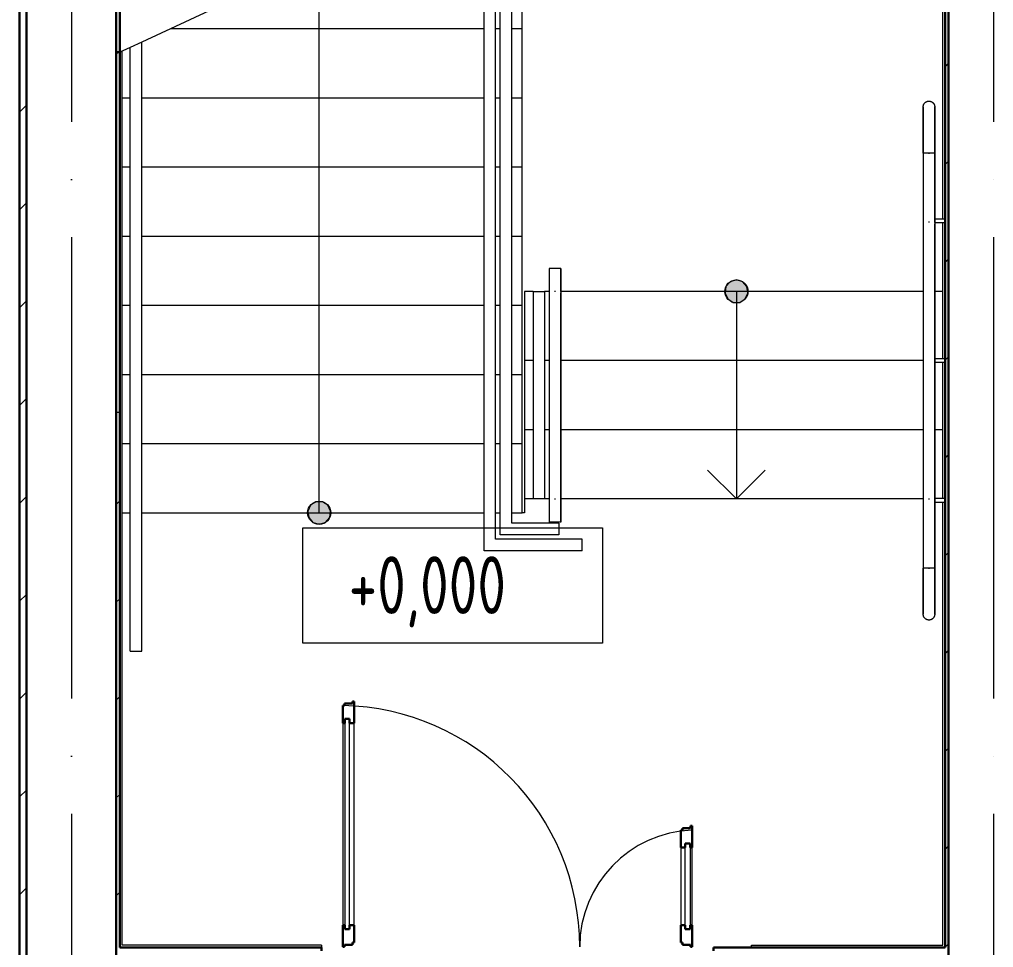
# Model space of a CAD drawing. Header units: millimetres. Extents: x -421858 to 614926, y -468665 to 141641.
# Drawn here: x -45683 to -41458, y -10722 to -6698 of the extents above; entities that cross this region are included whole.
import ezdxf

# ---------------------------------------------------------------- set-up
doc = ezdxf.new("R2010")
doc.units = ezdxf.units.MM
doc.linetypes.add('ADSK_Линия сетки', pattern=[25, 20, -2.5, 0, -2.5])
for name, color, linetype, lineweight in [('Аннотация', 7, 'Continuous', 18), ('Двери', 252, 'Continuous', 9), ('Лестницы', 252, 'Continuous', 9), ('Ограждение', 252, 'Continuous', 9), ('Оси', 252, 'Continuous', 9), ('Отметки', 7, 'Continuous', 9), ('Стены внутренние', 7, 'Continuous', 18), ('Стены наружные', 7, 'Continuous', 18), ('Стены штриховка', 252, 'Continuous', 9), ('Стрелки вверх', 252, 'Continuous', 18)]:
    doc.layers.add(name, color=color, linetype=linetype, lineweight=lineweight)
doc.layers.add('Двери открывание', color=7, linetype='Continuous', lineweight=9, true_color=0xc0c0c0)
doc.styles.add('GOST Common_3', font='', dxfattribs={"height": 3.5})
doc.styles.get('GOST Common_3').set_extended_font_data('GOST 2.304 type A')

# ---------------------------------------------------------------- blocks, each defined once
blk = doc.blocks.new('1 этаж')
at = {"layer": 'Стрелки вверх', "true_color": 0x636466}
h = blk.add_hatch(color=251, dxfattribs=at)
edge = h.paths.add_edge_path()
edge.add_arc((-42572.8, -7876.7), 50, 0, 360)
for points in [[(-42558.7, -7924.7), (-42535, -7909.5), (-42523.3, -7883.8), (-42527.3, -7856), (-42545.8, -7834.7), (-42572.8, -7826.7), (-42599.8, -7834.7), (-42618.3, -7856), (-42622.3, -7883.8), (-42610.6, -7909.5), (-42586.9, -7924.7)], [(-44382.8, -8886.7), (-44355.8, -8878.8), (-44337.3, -8857.5), (-44333.3, -8829.6), (-44345, -8804), (-44368.7, -8788.8), (-44396.9, -8788.8), (-44420.6, -8804), (-44432.3, -8829.6), (-44428.3, -8857.5), (-44409.8, -8878.8)]]:
    blk.add_hatch(color=251, dxfattribs=at).paths.add_polyline_path(points)
h = blk.add_hatch(color=251, dxfattribs=at)
edge = h.paths.add_edge_path()
edge.add_arc((-44382.8, -8836.7), 50, 0, 360)
at = {"layer": 'Аннотация', "color": 251, "lineweight": 20, "true_color": 0x636466}
for p, q in [((-44453.4, -9401.9), (-44453.4, -8901.9)), ((-44453.4, -8901.9), (-43153.4, -8901.9)), ((-43153.4, -8901.9), (-43153.4, -9401.9)), ((-43153.4, -9401.9), (-44453.4, -9401.9))]:
    blk.add_line(p, q, dxfattribs=at)
at = {"layer": 'Двери', "color": 251, "lineweight": 30, "true_color": 0x636466}
for p, q in [((-44272.8, -9672.7), (-44280.8, -9672.7)), ((-44280.8, -9672.7), (-44280.8, -9748.7)), ((-44238.8, -9663.7), (-44272.8, -9663.7)), ((-44272.8, -9663.7), (-44272.8, -9672.7)), ((-44230.8, -9654.7), (-44238.8, -9654.7)), ((-44238.8, -9654.7), (-44238.8, -9663.7)), ((-44230.8, -9748.7), (-44230.8, -9654.7)), ((-44271.8, -9748.7), (-44280.8, -9748.7)), ((-44271.8, -9730.7), (-44271.8, -9748.7)), ((-44250.8, -9730.7), (-44271.8, -9730.7)), ((-44250.8, -9748.7), (-44250.8, -9730.7)), ((-44230.8, -9748.7), (-44250.8, -9748.7)), ((-42806.8, -10212.7), (-42814.8, -10212.7)), ((-42814.8, -10212.7), (-42814.8, -10288.7)), ((-42772.8, -10203.7), (-42806.8, -10203.7)), ((-42806.8, -10203.7), (-42806.8, -10212.7)), ((-42764.8, -10194.7), (-42772.8, -10194.7)), ((-42772.8, -10194.7), (-42772.8, -10203.7)), ((-42764.8, -10288.7), (-42764.8, -10194.7)), ((-42814.8, -10288.7), (-42794.8, -10288.7)), ((-42794.8, -10288.7), (-42794.8, -10270.7)), ((-42794.8, -10270.7), (-42773.8, -10270.7)), ((-42773.8, -10270.7), (-42773.8, -10288.7)), ((-42773.8, -10288.7), (-42764.8, -10288.7)), ((-44280.8, -10624.7), (-44280.8, -10718.7)), ((-44271.8, -10624.7), (-44280.8, -10624.7)), ((-44271.8, -10642.7), (-44271.8, -10624.7)), ((-44250.8, -10642.7), (-44271.8, -10642.7)), ((-44250.8, -10624.7), (-44250.8, -10642.7)), ((-44230.8, -10624.7), (-44250.8, -10624.7)), ((-44230.8, -10700.7), (-44230.8, -10624.7)), ((-42814.8, -10624.7), (-42814.8, -10700.7)), ((-42814.8, -10624.7), (-42794.8, -10624.7)), ((-42794.8, -10624.7), (-42794.8, -10642.7)), ((-42794.8, -10642.7), (-42773.8, -10642.7)), ((-42773.8, -10624.7), (-42764.8, -10624.7)), ((-42773.8, -10642.7), (-42773.8, -10624.7)), ((-42764.8, -10718.7), (-42764.8, -10624.7)), ((-44280.8, -10718.7), (-44272.8, -10718.7)), ((-44272.8, -10718.7), (-44272.8, -10709.7)), ((-44272.8, -10709.7), (-44238.8, -10709.7)), ((-44238.8, -10709.7), (-44238.8, -10700.7)), ((-44238.8, -10700.7), (-44230.8, -10700.7)), ((-42814.8, -10700.7), (-42806.8, -10700.7)), ((-42806.8, -10700.7), (-42806.8, -10709.7)), ((-42806.8, -10709.7), (-42772.8, -10709.7)), ((-42772.8, -10709.7), (-42772.8, -10718.7)), ((-42772.8, -10718.7), (-42764.8, -10718.7))]:
    blk.add_line(p, q, dxfattribs=at)
at = {"layer": 'Двери', "color": 251, "true_color": 0x636466}
for p, q in [((-44280.8, -9748.7), (-44280.8, -10624.7)), ((-44271.8, -9730.7), (-44271.8, -10642.7)), ((-44250.8, -9730.7), (-44271.8, -9730.7)), ((-44250.8, -10642.7), (-44250.8, -9730.7)), ((-44230.8, -10624.7), (-44230.8, -9748.7)), ((-42814.8, -10288.7), (-42814.8, -10624.7)), ((-42794.8, -10642.7), (-42794.8, -10270.7)), ((-42794.8, -10270.7), (-42773.8, -10270.7)), ((-42773.8, -10270.7), (-42773.8, -10642.7)), ((-42764.8, -10624.7), (-42764.8, -10288.7)), ((-44271.8, -10642.7), (-44250.8, -10642.7)), ((-42773.8, -10642.7), (-42794.8, -10642.7))]:
    blk.add_line(p, q, dxfattribs=at)
at = {"layer": 'Двери открывание', "color": 251, "true_color": 0x636466}
for centre, radius, start, end in [((-44298.8, -10718.7), 1046, 0, 89.014), ((-42746.8, -10718.7), 506, 92.0386, 180)]:
    blk.add_arc(centre, radius, start, end, dxfattribs=at)
at = {"layer": 'Лестницы', "color": 251, "true_color": 0x636466}
for p, q in [((-43502.8, -6736.7), (-43502.8, -6436.7)), ((-44496.1, -6489.6), (-45152.8, -6795.8)), ((-45026.2, -6736.7), (-43667.8, -6736.7)), ((-45026.2, -6736.7), (-43667.8, -6736.7)), ((-43617.8, -6736.7), (-43597.8, -6736.7)), ((-43617.8, -6736.7), (-43597.8, -6736.7)), ((-43547.8, -6736.7), (-43502.8, -6736.7)), ((-43547.8, -6736.7), (-43502.8, -6736.7)), ((-43502.8, -7036.7), (-43502.8, -6736.7)), ((-45202.8, -6819.1), (-45262.8, -6847.1)), ((-45237.8, -7036.7), (-45202.8, -7036.7)), ((-45237.8, -7036.7), (-45202.8, -7036.7)), ((-45152.8, -7036.7), (-43667.8, -7036.7)), ((-45152.8, -7036.7), (-43667.8, -7036.7)), ((-43617.8, -7036.7), (-43597.8, -7036.7)), ((-43617.8, -7036.7), (-43597.8, -7036.7)), ((-43547.8, -7036.7), (-43502.8, -7036.7)), ((-43547.8, -7036.7), (-43502.8, -7036.7)), ((-43502.8, -7336.7), (-43502.8, -7036.7)), ((-45237.8, -7336.7), (-45202.8, -7336.7)), ((-45237.8, -7336.7), (-45202.8, -7336.7)), ((-45152.8, -7336.7), (-43667.8, -7336.7)), ((-45152.8, -7336.7), (-43667.8, -7336.7)), ((-43617.8, -7336.7), (-43597.8, -7336.7)), ((-43617.8, -7336.7), (-43597.8, -7336.7)), ((-43547.8, -7336.7), (-43502.8, -7336.7)), ((-43547.8, -7336.7), (-43502.8, -7336.7)), ((-43502.8, -7636.7), (-43502.8, -7336.7)), ((-45237.8, -7636.7), (-45202.8, -7636.7)), ((-45237.8, -7636.7), (-45202.8, -7636.7)), ((-45152.8, -7636.7), (-43667.8, -7636.7)), ((-45152.8, -7636.7), (-43667.8, -7636.7)), ((-43617.8, -7636.7), (-43597.8, -7636.7)), ((-43617.8, -7636.7), (-43597.8, -7636.7)), ((-43547.8, -7636.7), (-43502.8, -7636.7)), ((-43547.8, -7636.7), (-43502.8, -7636.7)), ((-43502.8, -7936.7), (-43502.8, -7636.7)), ((-43455.3, -7876.7), (-43492.8, -7876.7)), ((-43492.8, -7876.7), (-43492.8, -8176.7)), ((-43455.3, -7876.7), (-43492.8, -7876.7)), ((-43385.3, -7876.7), (-43405.3, -7876.7)), ((-43385.3, -7876.7), (-43405.3, -7876.7)), ((-41762.8, -7876.7), (-43335.3, -7876.7)), ((-41762.8, -7876.7), (-43335.3, -7876.7)), ((-41677.8, -7876.7), (-41712.8, -7876.7)), ((-41677.8, -7876.7), (-41712.8, -7876.7)), ((-45237.8, -7936.7), (-45202.8, -7936.7)), ((-45237.8, -7936.7), (-45202.8, -7936.7)), ((-45152.8, -7936.7), (-43667.8, -7936.7)), ((-45152.8, -7936.7), (-43667.8, -7936.7)), ((-43617.8, -7936.7), (-43597.8, -7936.7)), ((-43617.8, -7936.7), (-43597.8, -7936.7)), ((-43547.8, -7936.7), (-43502.8, -7936.7)), ((-43547.8, -7936.7), (-43502.8, -7936.7)), ((-43502.8, -8236.7), (-43502.8, -7936.7)), ((-43492.8, -8176.7), (-43492.8, -8476.7)), ((-43455.3, -8176.7), (-43492.8, -8176.7)), ((-43455.3, -8176.7), (-43492.8, -8176.7)), ((-43385.3, -8176.7), (-43405.3, -8176.7)), ((-43385.3, -8176.7), (-43405.3, -8176.7)), ((-41762.8, -8176.7), (-43335.3, -8176.7)), ((-41762.8, -8176.7), (-43335.3, -8176.7)), ((-45237.8, -8236.7), (-45202.8, -8236.7)), ((-45237.8, -8236.7), (-45202.8, -8236.7)), ((-45152.8, -8236.7), (-43667.8, -8236.7)), ((-45152.8, -8236.7), (-43667.8, -8236.7)), ((-43617.8, -8236.7), (-43597.8, -8236.7)), ((-43617.8, -8236.7), (-43597.8, -8236.7)), ((-43547.8, -8236.7), (-43502.8, -8236.7)), ((-43547.8, -8236.7), (-43502.8, -8236.7)), ((-43502.8, -8536.7), (-43502.8, -8236.7)), ((-43492.8, -8476.7), (-43492.8, -8776.7)), ((-43455.3, -8476.7), (-43492.8, -8476.7)), ((-43455.3, -8476.7), (-43492.8, -8476.7)), ((-43385.3, -8476.7), (-43405.3, -8476.7)), ((-43385.3, -8476.7), (-43405.3, -8476.7)), ((-41762.8, -8476.7), (-43335.3, -8476.7)), ((-41762.8, -8476.7), (-43335.3, -8476.7)), ((-41677.8, -8476.7), (-41712.8, -8476.7)), ((-41677.8, -8476.7), (-41712.8, -8476.7)), ((-45237.8, -8536.7), (-45202.8, -8536.7)), ((-45237.8, -8536.7), (-45202.8, -8536.7)), ((-45152.8, -8536.7), (-43667.8, -8536.7)), ((-45152.8, -8536.7), (-43667.8, -8536.7)), ((-43617.8, -8536.7), (-43597.8, -8536.7)), ((-43617.8, -8536.7), (-43597.8, -8536.7)), ((-43547.8, -8536.7), (-43502.8, -8536.7)), ((-43547.8, -8536.7), (-43502.8, -8536.7)), ((-43502.8, -8836.7), (-43502.8, -8536.7)), ((-43492.8, -8776.7), (-43492.8, -8836.7)), ((-43455.3, -8776.7), (-43492.8, -8776.7)), ((-43455.3, -8776.7), (-43492.8, -8776.7)), ((-43385.3, -8776.7), (-43405.3, -8776.7)), ((-43385.3, -8776.7), (-43405.3, -8776.7)), ((-41762.8, -8776.7), (-43335.3, -8776.7)), ((-41762.8, -8776.7), (-43335.3, -8776.7)), ((-45237.8, -8836.7), (-45202.8, -8836.7)), ((-45237.8, -8836.7), (-45202.8, -8836.7)), ((-45152.8, -8836.7), (-43667.8, -8836.7)), ((-45152.8, -8836.7), (-43667.8, -8836.7)), ((-43617.8, -8836.7), (-43597.8, -8836.7)), ((-43617.8, -8836.7), (-43597.8, -8836.7)), ((-43547.8, -8836.7), (-43502.8, -8836.7)), ((-43547.8, -8836.7), (-43502.8, -8836.7)), ((-43492.8, -8836.7), (-43502.8, -8836.7))]:
    blk.add_line(p, q, dxfattribs=at)
at = {"layer": 'Ограждение', "color": 251, "true_color": 0x636466}
for p, q in [((-41677.8, -7563.4), (-41677.8, -3566.7)), ((-43617.8, -8906.7), (-43617.8, -6080)), ((-43597.8, -8931.7), (-43597.8, -6070.7)), ((-43547.8, -8881.7), (-43547.8, -6047.4)), ((-43667.8, -8906.7), (-43667.8, -6103.3)), ((-45152.8, -6795.8), (-45202.8, -6819.1)), ((-45152.8, -9136.7), (-45152.8, -6795.8)), ((-45237.8, -6835.4), (-45247.8, -6840.1)), ((-45237.8, -9136.7), (-45237.8, -6835.4)), ((-45202.8, -9136.7), (-45202.8, -6819.1)), ((-41762.8, -7276.7), (-41762.8, -7577.3)), ((-41712.8, -7276.7), (-41762.8, -7276.7)), ((-41762.8, -7276.7), (-41762.8, -7576.7)), ((-41735.5, -7276.7), (-41740.1, -7276.7)), ((-41740.1, -7276.7), (-41737.8, -7276.7)), ((-41737.8, -7276.7), (-41735.5, -7276.7)), ((-41712.8, -7577.3), (-41712.8, -7276.7)), ((-41712.8, -7276.7), (-41712.8, -7576.7)), ((-41762.8, -7576.7), (-41762.8, -8776.7)), ((-41762.8, -7583.5), (-41762.8, -8783.5)), ((-41667.8, -7563.2), (-41712.8, -7563.2)), ((-41712.8, -7576.7), (-41712.8, -8776.7)), ((-41712.8, -7578.2), (-41667.8, -7578.2)), ((-41712.8, -8783.5), (-41712.8, -7583.5)), ((-41677.8, -8169.5), (-41677.8, -7577.9)), ((-43385.3, -7776.7), (-43385.3, -7877.3)), ((-43335.3, -7776.7), (-43385.3, -7776.7)), ((-43385.3, -7776.7), (-43385.3, -7876.7)), ((-43358, -7776.7), (-43362.6, -7776.7)), ((-43335.3, -7877.3), (-43335.3, -7776.7)), ((-43335.3, -7776.7), (-43335.3, -7876.7)), ((-43455.3, -7876.7), (-43405.3, -7876.7)), ((-43455.3, -7876.7), (-43455.3, -8776.7)), ((-43405.3, -7876.7), (-43405.3, -8776.7)), ((-43385.3, -7876.7), (-43385.3, -8776.7)), ((-43385.3, -7883.5), (-43385.3, -8783.5)), ((-43335.3, -7876.7), (-43335.3, -8776.7)), ((-43335.3, -8783.5), (-43335.3, -7883.5)), ((-41667.8, -8169.2), (-41712.8, -8169.2)), ((-41712.8, -8184.2), (-41667.8, -8184.2)), ((-41677.8, -8775.5), (-41677.8, -8184)), ((-43405.3, -8776.7), (-43455.3, -8776.7)), ((-43385.3, -8776.7), (-43385.3, -8876.7)), ((-43385.3, -8783.5), (-43385.3, -8876.7)), ((-43335.3, -8776.7), (-43335.3, -8876.7)), ((-43335.3, -8876.7), (-43335.3, -8783.5)), ((-41762.8, -8776.7), (-41762.8, -9076.7)), ((-41762.8, -8783.5), (-41762.8, -9076.7)), ((-41667.8, -8775.3), (-41712.8, -8775.3)), ((-41712.8, -8776.7), (-41712.8, -9076.7)), ((-41712.8, -9076.7), (-41712.8, -8783.5)), ((-41712.8, -8790.3), (-41667.8, -8790.3)), ((-41677.8, -10711.7), (-41677.8, -8790)), ((-43667.8, -9001.7), (-43667.8, -8906.7)), ((-43617.8, -8951.7), (-43617.8, -8906.7)), ((-43342.8, -8881.7), (-43547.8, -8881.7)), ((-43335.3, -8876.7), (-43385.3, -8876.7)), ((-43362.6, -8876.7), (-43358, -8876.7)), ((-43342.8, -8881.7), (-43342.8, -8931.7)), ((-43242.8, -8951.7), (-43617.8, -8951.7)), ((-43342.8, -8931.7), (-43597.8, -8931.7)), ((-43242.8, -9001.7), (-43242.8, -8951.7)), ((-43242.8, -9001.7), (-43667.8, -9001.7)), ((-41712.8, -9076.7), (-41762.8, -9076.7)), ((-41740.1, -9076.7), (-41735.5, -9076.7)), ((-41737.8, -9076.7), (-41740.1, -9076.7)), ((-41735.5, -9076.7), (-41737.8, -9076.7)), ((-45237.8, -10711.7), (-45237.8, -9136.7)), ((-45202.8, -9436.7), (-45202.8, -9136.7)), ((-45152.8, -9436.7), (-45152.8, -9136.7)), ((-45202.8, -9436.7), (-45152.8, -9436.7)), ((-44372.8, -10711.7), (-45237.8, -10711.7)), ((-44372.8, -10711.7), (-44372.8, -10721.7)), ((-42507.8, -10711.7), (-41677.8, -10711.7)), ((-42507.8, -10721.7), (-42507.8, -10711.7))]:
    blk.add_line(p, q, dxfattribs=at)
at = {"layer": 'Ограждение', "color": 251, "true_color": 0x636466, "flags": 128}
for points in [[(-41762.8, -7076.7), (-41762.8, -7075.7), (-41762.7, -7074.7), (-41762.6, -7073.7), (-41762.5, -7072.7), (-41762.3, -7071.8), (-41762.1, -7070.8), (-41761.8, -7069.8), (-41761.5, -7068.9), (-41761.2, -7067.9), (-41760.8, -7067), (-41760.4, -7066.1), (-41760, -7065.2), (-41759.5, -7064.3), (-41759, -7063.5), (-41758.4, -7062.6), (-41757.9, -7061.8), (-41757.2, -7061), (-41756.6, -7060.2), (-41755.9, -7059.5), (-41755.2, -7058.8), (-41754.5, -7058.1), (-41753.7, -7057.5), (-41752.9, -7056.8), (-41752.1, -7056.3), (-41751.3, -7055.7), (-41750.5, -7055.2), (-41749.6, -7054.7), (-41748.7, -7054.2), (-41747.8, -7053.8), (-41746.9, -7053.4), (-41745.9, -7053.1), (-41745, -7052.8), (-41744, -7052.5), (-41743, -7052.3), (-41742.1, -7052.1), (-41741.1, -7051.9), (-41740.1, -7051.8), (-41739.1, -7051.8), (-41738.1, -7051.7), (-41737.8, -7051.7)], [(-41737.8, -7051.7), (-41736.8, -7051.8), (-41735.8, -7051.8), (-41734.8, -7051.9), (-41733.8, -7052.1), (-41732.8, -7052.2), (-41731.9, -7052.4), (-41730.9, -7052.7), (-41729.9, -7053), (-41729, -7053.3), (-41728.1, -7053.7), (-41727.2, -7054.1), (-41726.3, -7054.6), (-41725.4, -7055), (-41724.5, -7055.5), (-41723.7, -7056.1), (-41722.9, -7056.7), (-41722.1, -7057.3), (-41721.3, -7057.9), (-41720.6, -7058.6), (-41719.9, -7059.3), (-41719.2, -7060), (-41718.5, -7060.8), (-41717.9, -7061.6), (-41717.3, -7062.4), (-41716.8, -7063.2), (-41716.2, -7064.1), (-41715.8, -7064.9), (-41715.3, -7065.8), (-41714.9, -7066.7), (-41714.5, -7067.7), (-41714.2, -7068.6), (-41713.9, -7069.6), (-41713.6, -7070.5), (-41713.4, -7071.5), (-41713.2, -7072.5), (-41713, -7073.5), (-41712.9, -7074.5), (-41712.8, -7075.5), (-41712.8, -7076.5), (-41712.8, -7076.7)], [(-41762.8, -7276.7), (-41762.8, -7268.7), (-41762.8, -7260.7), (-41762.8, -7252.8), (-41762.8, -7244.9), (-41762.8, -7237), (-41762.8, -7229.2), (-41762.8, -7221.5), (-41762.8, -7213.8), (-41762.8, -7206.3), (-41762.8, -7198.8), (-41762.8, -7191.5), (-41762.8, -7184.4), (-41762.8, -7177.4), (-41762.8, -7170.5), (-41762.8, -7163.8), (-41762.8, -7157.3), (-41762.8, -7151), (-41762.8, -7144.9), (-41762.8, -7138.9), (-41762.8, -7133.3), (-41762.8, -7127.8), (-41762.8, -7122.6), (-41762.8, -7117.6), (-41762.8, -7112.9), (-41762.8, -7108.4), (-41762.8, -7104.3), (-41762.8, -7100.3), (-41762.8, -7096.7), (-41762.8, -7093.4), (-41762.8, -7090.3), (-41762.8, -7087.6), (-41762.8, -7085.1), (-41762.8, -7083), (-41762.8, -7081.2), (-41762.8, -7079.6), (-41762.8, -7078.4), (-41762.8, -7077.6), (-41762.8, -7077), (-41762.8, -7076.7), (-41762.8, -7076.7)], [(-41762.8, -7076.7), (-41762.8, -7076.9), (-41762.8, -7077.4), (-41762.8, -7078.2), (-41762.8, -7079.3), (-41762.8, -7080.7), (-41762.8, -7082.5), (-41762.8, -7084.5), (-41762.8, -7086.9), (-41762.8, -7089.6), (-41762.8, -7092.5), (-41762.8, -7095.8), (-41762.8, -7099.3), (-41762.8, -7103.2), (-41762.8, -7107.3), (-41762.8, -7111.7), (-41762.8, -7116.3), (-41762.8, -7121.2), (-41762.8, -7126.4), (-41762.8, -7131.8), (-41762.8, -7137.4), (-41762.8, -7143.2), (-41762.8, -7149.3), (-41762.8, -7155.6), (-41762.8, -7162), (-41762.8, -7168.7), (-41762.8, -7175.5), (-41762.8, -7182.5), (-41762.8, -7189.6), (-41762.8, -7196.9), (-41762.8, -7204.3), (-41762.8, -7211.8), (-41762.8, -7219.4), (-41762.8, -7227.1), (-41762.8, -7234.9), (-41762.8, -7242.7), (-41762.8, -7250.6), (-41762.8, -7258.6), (-41762.8, -7266.6), (-41762.8, -7274.6), (-41762.8, -7276.7)], [(-41712.8, -7276.7), (-41712.8, -7268.7), (-41712.8, -7260.7), (-41712.8, -7252.8), (-41712.8, -7244.9), (-41712.8, -7237), (-41712.8, -7229.2), (-41712.8, -7221.5), (-41712.8, -7213.8), (-41712.8, -7206.3), (-41712.8, -7198.8), (-41712.8, -7191.5), (-41712.8, -7184.4), (-41712.8, -7177.4), (-41712.8, -7170.5), (-41712.8, -7163.8), (-41712.8, -7157.3), (-41712.8, -7151), (-41712.8, -7144.9), (-41712.8, -7138.9), (-41712.8, -7133.3), (-41712.8, -7127.8), (-41712.8, -7122.6), (-41712.8, -7117.6), (-41712.8, -7112.9), (-41712.8, -7108.4), (-41712.8, -7104.3), (-41712.8, -7100.3), (-41712.8, -7096.7), (-41712.8, -7093.4), (-41712.8, -7090.3), (-41712.8, -7087.6), (-41712.8, -7085.1), (-41712.8, -7083), (-41712.8, -7081.2), (-41712.8, -7079.6), (-41712.8, -7078.4), (-41712.8, -7077.6), (-41712.8, -7077), (-41712.8, -7076.7), (-41712.8, -7076.7)], [(-41712.8, -7076.7), (-41712.8, -7076.9), (-41712.8, -7077.4), (-41712.8, -7078.2), (-41712.8, -7079.3), (-41712.8, -7080.7), (-41712.8, -7082.5), (-41712.8, -7084.5), (-41712.8, -7086.9), (-41712.8, -7089.6), (-41712.8, -7092.5), (-41712.8, -7095.8), (-41712.8, -7099.3), (-41712.8, -7103.2), (-41712.8, -7107.3), (-41712.8, -7111.7), (-41712.8, -7116.3), (-41712.8, -7121.2), (-41712.8, -7126.4), (-41712.8, -7131.8), (-41712.8, -7137.4), (-41712.8, -7143.2), (-41712.8, -7149.3), (-41712.8, -7155.6), (-41712.8, -7162), (-41712.8, -7168.7), (-41712.8, -7175.5), (-41712.8, -7182.5), (-41712.8, -7189.6), (-41712.8, -7196.9), (-41712.8, -7204.3), (-41712.8, -7211.8), (-41712.8, -7219.4), (-41712.8, -7227.1), (-41712.8, -7234.9), (-41712.8, -7242.7), (-41712.8, -7250.6), (-41712.8, -7258.6), (-41712.8, -7266.6), (-41712.8, -7274.6), (-41712.8, -7276.7)], [(-41762.8, -9076.7), (-41762.8, -9084.7), (-41762.8, -9092.7), (-41762.8, -9100.7), (-41762.8, -9108.6), (-41762.8, -9116.5), (-41762.8, -9124.3), (-41762.8, -9132), (-41762.8, -9139.6), (-41762.8, -9147.2), (-41762.8, -9154.6), (-41762.8, -9161.9), (-41762.8, -9169.1), (-41762.8, -9176.1), (-41762.8, -9183), (-41762.8, -9189.7), (-41762.8, -9196.2), (-41762.8, -9202.5), (-41762.8, -9208.6), (-41762.8, -9214.5), (-41762.8, -9220.2), (-41762.8, -9225.7), (-41762.8, -9230.9), (-41762.8, -9235.9), (-41762.8, -9240.6), (-41762.8, -9245), (-41762.8, -9249.2), (-41762.8, -9253.1), (-41762.8, -9256.8), (-41762.8, -9260.1), (-41762.8, -9263.1), (-41762.8, -9265.9), (-41762.8, -9268.3), (-41762.8, -9270.5), (-41762.8, -9272.3), (-41762.8, -9273.8), (-41762.8, -9275), (-41762.8, -9275.9), (-41762.8, -9276.5), (-41762.8, -9276.7), (-41762.8, -9276.7)], [(-41762.8, -9276.7), (-41762.8, -9276.6), (-41762.8, -9276.1), (-41762.8, -9275.3), (-41762.8, -9274.2), (-41762.8, -9272.7), (-41762.8, -9271), (-41762.8, -9268.9), (-41762.8, -9266.6), (-41762.8, -9263.9), (-41762.8, -9260.9), (-41762.8, -9257.7), (-41762.8, -9254.1), (-41762.8, -9250.3), (-41762.8, -9246.2), (-41762.8, -9241.8), (-41762.8, -9237.2), (-41762.8, -9232.2), (-41762.8, -9227.1), (-41762.8, -9221.7), (-41762.8, -9216.1), (-41762.8, -9210.2), (-41762.8, -9204.2), (-41762.8, -9197.9), (-41762.8, -9191.4), (-41762.8, -9184.8), (-41762.8, -9178), (-41762.8, -9171), (-41762.8, -9163.9), (-41762.8, -9156.6), (-41762.8, -9149.2), (-41762.8, -9141.7), (-41762.8, -9134.1), (-41762.8, -9126.4), (-41762.8, -9118.6), (-41762.8, -9110.7), (-41762.8, -9102.8), (-41762.8, -9094.9), (-41762.8, -9086.9), (-41762.8, -9078.9), (-41762.8, -9076.7)], [(-41712.8, -9076.7), (-41712.8, -9084.7), (-41712.8, -9092.7), (-41712.8, -9100.7), (-41712.8, -9108.6), (-41712.8, -9116.5), (-41712.8, -9124.3), (-41712.8, -9132), (-41712.8, -9139.6), (-41712.8, -9147.2), (-41712.8, -9154.6), (-41712.8, -9161.9), (-41712.8, -9169.1), (-41712.8, -9176.1), (-41712.8, -9183), (-41712.8, -9189.7), (-41712.8, -9196.2), (-41712.8, -9202.5), (-41712.8, -9208.6), (-41712.8, -9214.5), (-41712.8, -9220.2), (-41712.8, -9225.7), (-41712.8, -9230.9), (-41712.8, -9235.9), (-41712.8, -9240.6), (-41712.8, -9245), (-41712.8, -9249.2), (-41712.8, -9253.1), (-41712.8, -9256.8), (-41712.8, -9260.1), (-41712.8, -9263.1), (-41712.8, -9265.9), (-41712.8, -9268.3), (-41712.8, -9270.5), (-41712.8, -9272.3), (-41712.8, -9273.8), (-41712.8, -9275), (-41712.8, -9275.9), (-41712.8, -9276.5), (-41712.8, -9276.7), (-41712.8, -9276.7)], [(-41712.8, -9276.7), (-41712.8, -9276.6), (-41712.8, -9276.1), (-41712.8, -9275.3), (-41712.8, -9274.2), (-41712.8, -9272.7), (-41712.8, -9271), (-41712.8, -9268.9), (-41712.8, -9266.6), (-41712.8, -9263.9), (-41712.8, -9260.9), (-41712.8, -9257.7), (-41712.8, -9254.1), (-41712.8, -9250.3), (-41712.8, -9246.2), (-41712.8, -9241.8), (-41712.8, -9237.2), (-41712.8, -9232.2), (-41712.8, -9227.1), (-41712.8, -9221.7), (-41712.8, -9216.1), (-41712.8, -9210.2), (-41712.8, -9204.2), (-41712.8, -9197.9), (-41712.8, -9191.4), (-41712.8, -9184.8), (-41712.8, -9178), (-41712.8, -9171), (-41712.8, -9163.9), (-41712.8, -9156.6), (-41712.8, -9149.2), (-41712.8, -9141.7), (-41712.8, -9134.1), (-41712.8, -9126.4), (-41712.8, -9118.6), (-41712.8, -9110.7), (-41712.8, -9102.8), (-41712.8, -9094.9), (-41712.8, -9086.9), (-41712.8, -9078.9), (-41712.8, -9076.7)], [(-41737.8, -9301.7), (-41738.8, -9301.7), (-41739.8, -9301.7), (-41740.8, -9301.6), (-41741.8, -9301.4), (-41742.8, -9301.2), (-41743.7, -9301), (-41744.7, -9300.8), (-41745.7, -9300.5), (-41746.6, -9300.1), (-41747.5, -9299.8), (-41748.5, -9299.3), (-41749.3, -9298.9), (-41750.2, -9298.4), (-41751.1, -9297.9), (-41751.9, -9297.4), (-41752.7, -9296.8), (-41753.5, -9296.2), (-41754.3, -9295.5), (-41755, -9294.9), (-41755.7, -9294.1), (-41756.4, -9293.4), (-41757.1, -9292.7), (-41757.7, -9291.9), (-41758.3, -9291.1), (-41758.8, -9290.2), (-41759.4, -9289.4), (-41759.9, -9288.5), (-41760.3, -9287.6), (-41760.7, -9286.7), (-41761.1, -9285.8), (-41761.4, -9284.9), (-41761.8, -9283.9), (-41762, -9282.9), (-41762.2, -9282), (-41762.4, -9281), (-41762.6, -9280), (-41762.7, -9279), (-41762.8, -9278), (-41762.8, -9277), (-41762.8, -9276.7)], [(-41712.8, -9276.7), (-41712.8, -9277.7), (-41712.9, -9278.7), (-41713, -9279.7), (-41713.1, -9280.7), (-41713.3, -9281.7), (-41713.5, -9282.7), (-41713.8, -9283.6), (-41714.1, -9284.6), (-41714.4, -9285.5), (-41714.8, -9286.5), (-41715.2, -9287.4), (-41715.6, -9288.3), (-41716.1, -9289.2), (-41716.6, -9290), (-41717.2, -9290.8), (-41717.7, -9291.7), (-41718.4, -9292.5), (-41719, -9293.2), (-41719.7, -9294), (-41720.4, -9294.7), (-41721.1, -9295.3), (-41721.9, -9296), (-41722.7, -9296.6), (-41723.5, -9297.2), (-41724.3, -9297.8), (-41725.1, -9298.3), (-41726, -9298.8), (-41726.9, -9299.2), (-41727.8, -9299.7), (-41728.7, -9300), (-41729.7, -9300.4), (-41730.6, -9300.7), (-41731.6, -9300.9), (-41732.6, -9301.2), (-41733.6, -9301.4), (-41734.5, -9301.5), (-41735.5, -9301.6), (-41736.5, -9301.7), (-41737.5, -9301.7), (-41737.8, -9301.7)]]:
    blk.add_lwpolyline(points, dxfattribs=at)
at = {"layer": 'Ограждение', "color": 251, "true_color": 0x636466}
for points in [[(-41735.8, -7576.8), (-41736.5, -7576.7), (-41737.8, -7576.7), (-41739.1, -7576.7), (-41739.8, -7576.8)], [(-43358.3, -7876.8), (-43359, -7876.7), (-43360.3, -7876.7), (-43361.6, -7876.7), (-43362.3, -7876.8)], [(-43362.3, -8776.8), (-43361.6, -8776.7), (-43360.3, -8776.7), (-43359, -8776.7), (-43358.3, -8776.8)], [(-41739.8, -8776.8), (-41739.1, -8776.7), (-41737.8, -8776.7), (-41736.5, -8776.7), (-41735.8, -8776.8)]]:
    blk.add_open_spline(points, degree=3, dxfattribs=at)
at = {"layer": 'Оси', "color": 251, "linetype": 'ADSK_Линия сетки', "ltscale": 100, "true_color": 0x636466}
for p, q in [((-45457.8, -2641.7), (-45457.8, -33767.9)), ((-41457.8, -2641.7), (-41457.8, -33767.9))]:
    blk.add_line(p, q, dxfattribs=at)
at = {"layer": 'Стены внутренние', "color": 251, "lineweight": 30, "true_color": 0x636466}
blk.add_line((-45652.8, -5341.7), (-45652.8, -11346.7), dxfattribs=at)
at = {"layer": 'Стены наружные', "color": 251, "lineweight": 30, "true_color": 0x636466}
for p, q in [((-45262.8, -3541.7), (-45262.8, -10856.7)), ((-41652.8, -10856.7), (-41652.8, -3541.7)), ((-45247.8, -10721.7), (-45247.8, -3556.7)), ((-41667.8, -3556.7), (-41667.8, -10721.7)), ((-45682.8, -5371.7), (-45682.8, -11316.7)), ((-44372.8, -10721.7), (-45247.8, -10721.7)), ((-44372.8, -10736.7), (-44372.8, -10721.7)), ((-41667.8, -10721.7), (-42672.8, -10721.7)), ((-42672.8, -10721.7), (-42672.8, -10736.7))]:
    blk.add_line(p, q, dxfattribs=at)
at = {"layer": 'Стены наружные', "color": 251, "linetype": 'Continuous', "lineweight": 9, "true_color": 0x636466}
for p, q in [((-41667.8, -6902.4), (-41652.8, -6887.4)), ((-45682.8, -7099), (-45652.8, -7069)), ((-41667.8, -7326.7), (-41652.8, -7311.7)), ((-45682.8, -7523.3), (-45652.8, -7493.3)), ((-41667.8, -7750.9), (-41652.8, -7735.9)), ((-45682.8, -7947.5), (-45652.8, -7917.5)), ((-41667.8, -8175.2), (-41652.8, -8160.2)), ((-45682.8, -8371.8), (-45652.8, -8341.8)), ((-41667.8, -8599.4), (-41652.8, -8584.4)), ((-45682.8, -8796.1), (-45652.8, -8766.1)), ((-45262.8, -8800.3), (-45247.8, -8785.3)), ((-41667.8, -9023.7), (-41652.8, -9008.7)), ((-45682.8, -9220.3), (-45652.8, -9190.3)), ((-45262.8, -9224.6), (-45247.8, -9209.6)), ((-41667.8, -9448), (-41652.8, -9433)), ((-45682.8, -9644.6), (-45652.8, -9614.6)), ((-45262.8, -9648.9), (-45247.8, -9633.9)), ((-41667.8, -9872.2), (-41652.8, -9857.2)), ((-45682.8, -10068.9), (-45652.8, -10038.9)), ((-45262.8, -10073.1), (-45247.8, -10058.1)), ((-41667.8, -10296.5), (-41652.8, -10281.5)), ((-45682.8, -10493.1), (-45652.8, -10463.1)), ((-45262.8, -10497.4), (-45247.8, -10482.4)), ((-41667.8, -10720.8), (-41652.8, -10705.8))]:
    blk.add_line(p, q, dxfattribs=at)
at = {"layer": 'Стены штриховка', "color": 251, "true_color": 0x636466}
for p, q in [((-45262.8, -6836.7), (-45247.8, -6836.7)), ((-45247.8, -8402), (-45262.8, -8402))]:
    blk.add_line(p, q, dxfattribs=at)
at = {"layer": 'Стрелки вверх', "color": 251, "true_color": 0x636466}
for p, q in [((-44382.8, -6736.7), (-44382.8, -6536.7)), ((-44382.8, -7036.7), (-44382.8, -6736.7)), ((-44382.8, -7336.7), (-44382.8, -7036.7)), ((-44382.8, -7636.7), (-44382.8, -7336.7)), ((-44382.8, -7936.7), (-44382.8, -7636.7)), ((-42618.3, -7856), (-42622.3, -7883.8)), ((-42599.8, -7834.7), (-42618.3, -7856)), ((-42572.8, -7826.7), (-42599.8, -7834.7)), ((-42545.8, -7834.7), (-42572.8, -7826.7)), ((-42527.3, -7856), (-42545.8, -7834.7)), ((-42523.3, -7883.8), (-42527.3, -7856)), ((-42622.3, -7883.8), (-42610.6, -7909.5)), ((-42572.8, -7876.7), (-42572.8, -8176.7)), ((-42535, -7909.5), (-42523.3, -7883.8)), ((-44382.8, -8236.7), (-44382.8, -7936.7)), ((-42610.6, -7909.5), (-42586.9, -7924.7)), ((-42586.9, -7924.7), (-42558.7, -7924.7)), ((-42558.7, -7924.7), (-42535, -7909.5)), ((-42572.8, -8176.7), (-42572.8, -8476.7)), ((-44382.8, -8536.7), (-44382.8, -8236.7)), ((-42572.8, -8476.7), (-42572.8, -8776.7)), ((-44382.8, -8836.7), (-44382.8, -8536.7)), ((-42572.8, -8776.7), (-42697.8, -8651.7)), ((-42572.8, -8776.7), (-42447.8, -8651.7)), ((-44420.6, -8804), (-44432.3, -8829.6)), ((-44432.3, -8829.6), (-44428.3, -8857.5)), ((-44396.9, -8788.8), (-44420.6, -8804)), ((-44368.7, -8788.8), (-44396.9, -8788.8)), ((-44345, -8804), (-44368.7, -8788.8)), ((-44333.3, -8829.6), (-44345, -8804)), ((-44337.3, -8857.5), (-44333.3, -8829.6)), ((-44428.3, -8857.5), (-44409.8, -8878.8)), ((-44355.8, -8878.8), (-44337.3, -8857.5)), ((-44409.8, -8878.8), (-44382.8, -8886.7)), ((-44382.8, -8886.7), (-44355.8, -8878.8))]:
    blk.add_line(p, q, dxfattribs=at)
for centre in [(-42572.8, -7876.7), (-44382.8, -8836.7)]:
    blk.add_circle(centre, 50, dxfattribs=at)
at = {"layer": 'Отметки', "color": 251, "true_color": 0x636466, "style": 'GOST Common_3', "width": 0.9}
blk.add_text('+0,000', height=250, dxfattribs=at).set_placement((-44254.6, -9275.2))

msp = doc.modelspace()

# ---------------------------------------------------------------- block references
msp.add_blockref('1 этаж', (0, 0))

doc.saveas('drawing.dxf')
